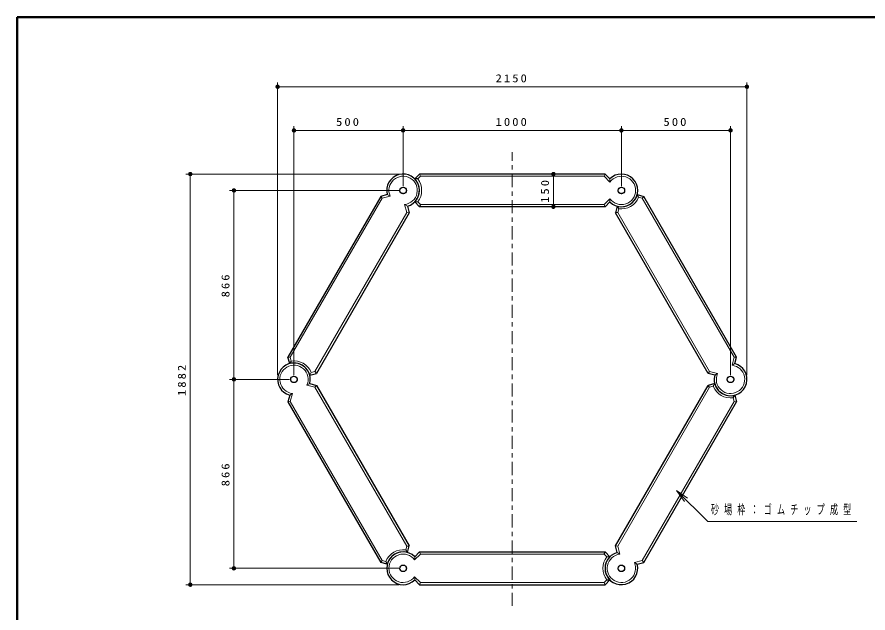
# Model space of a CAD drawing. Units: millimetres on the paper, with parts at other scales. Extents: x -385 to 0, y -12 to 267.
# Drawn here: x -385 to -190.1, y 130.4 to 267 of the extents above; entities that cross this region are included whole.
import ezdxf

# ---------------------------------------------------------------- set-up
doc = ezdxf.new("R2010")
doc.units = ezdxf.units.MM
doc.linetypes.add('USER1', pattern=[4.5, 2.5, -2])
doc.linetypes.add('USER2', pattern=[6, 3, -1, 1, -1])
doc.layers.add('1_20', color=131, linetype='Continuous', lineweight=13)
doc.layers.add('NAKAMURA図枠', color=7, linetype='Continuous', lineweight=13)
doc.styles.add('ＭＳ ゴシック', font='')
doc.styles.get('ＭＳ ゴシック').set_extended_font_data('MS Gothic')

# ---------------------------------------------------------------- blocks, each defined once
blk = doc.blocks.new('filled_dot')
at = {"color": 0, "linetype": 'Continuous', "lineweight": -2, "const_width": 1.25}
blk.add_lwpolyline([(-0.625, 0, 1), (0.625, 0, 1)], format="xyb", close=True, dxfattribs=at)

msp = doc.modelspace()

# ---------------------------------------------------------------- linework, layer by layer
at = {"layer": '1_20', "color": 7}
for p, q in [((-325.308, 184.964), (-325.308, 252.015)), ((-217.808, 184.964), (-217.808, 252.015)), ((-325.308, 251.015), (-217.808, 251.015)), ((-321.558, 184.964), (-321.558, 242.015)), ((-296.558, 228.265), (-296.558, 242.015)), ((-246.558, 228.265), (-246.558, 242.015)), ((-221.558, 184.964), (-221.558, 242.015)), ((-321.558, 241.015), (-296.558, 241.015)), ((-296.558, 241.015), (-246.558, 241.015)), ((-246.558, 241.015), (-221.558, 241.015)), ((-297.558, 231.015), (-346.308, 231.015)), ((-345.308, 136.912), (-345.308, 231.015)), ((-293.221, 229.896), (-292.601, 230.515)), ((-292.601, 230.515), (-292.808, 231.015)), ((-250.515, 230.515), (-292.601, 230.515)), ((-262.126, 231.015), (-262.126, 223.515)), ((-250.308, 231.015), (-250.515, 230.515)), ((-249.183, 229.182), (-250.515, 230.515)), ((-249.21, 229.916), (-249.183, 229.182)), ((-297.558, 227.265), (-336.308, 227.265)), ((-335.308, 183.964), (-335.308, 227.265)), ((-300.181, 226.294), (-299.531, 225.951)), ((-301.352, 225.463), (-322.394, 189.016)), ((-301.681, 225.892), (-301.352, 225.463)), ((-299.531, 225.951), (-301.352, 225.463)), ((-293.221, 224.634), (-293.907, 224.613)), ((-293.221, 224.634), (-292.601, 224.015)), ((-249.183, 225.348), (-250.515, 224.015)), ((-249.21, 224.613), (-249.183, 225.348)), ((-242.611, 225.69), (-241.765, 225.463)), ((-241.765, 225.463), (-241.436, 225.892)), ((-220.722, 189.016), (-241.765, 225.463)), ((-295.588, 223.643), (-296.21, 224.034)), ((-296.21, 224.034), (-295.722, 222.213)), ((-250.515, 224.015), (-292.601, 224.015)), ((-250.308, 223.515), (-250.515, 224.015)), ((-247.168, 223.059), (-247.529, 223.643)), ((-247.168, 223.059), (-247.394, 222.213)), ((-295.722, 222.213), (-316.765, 185.766)), ((-295.186, 222.142), (-295.722, 222.213)), ((-226.352, 185.766), (-247.394, 222.213)), ((-322.394, 189.016), (-322.931, 189.086)), ((-220.186, 189.086), (-220.722, 189.016)), ((-322.168, 188.17), (-322.394, 189.016)), ((-221.21, 187.195), (-220.722, 189.016)), ((-220.588, 187.586), (-221.21, 187.195)), ((-317.611, 185.539), (-317.936, 184.934)), ((-317.611, 185.539), (-316.765, 185.766)), ((-226.681, 185.336), (-226.352, 185.766)), ((-224.531, 185.278), (-226.352, 185.766)), ((-225.181, 184.934), (-224.531, 185.278)), ((-322.558, 183.964), (-336.308, 183.964)), ((-335.308, 140.662), (-335.308, 183.964)), ((-317.936, 182.993), (-318.586, 182.649)), ((-318.586, 182.649), (-316.765, 182.162)), ((-316.436, 182.591), (-316.765, 182.162)), ((-316.765, 182.162), (-295.722, 145.714)), ((-247.394, 145.714), (-226.352, 182.162)), ((-225.506, 182.388), (-226.352, 182.162)), ((-225.506, 182.388), (-225.181, 182.993)), ((-322.529, 180.341), (-321.907, 180.732)), ((-321.907, 180.732), (-322.394, 178.912)), ((-220.949, 179.757), (-220.722, 178.912)), ((-322.931, 178.841), (-322.394, 178.912)), ((-322.394, 178.912), (-301.352, 142.464)), ((-241.765, 142.464), (-220.722, 178.912)), ((-220.722, 178.912), (-220.186, 178.841)), ((-232.129, 156.013), (-233.897, 158.488)), ((-233.897, 158.488), (-231.422, 156.72)), ((-233.897, 158.488), (-231.776, 156.367)), ((-295.949, 144.868), (-295.722, 145.714)), ((-295.949, 144.868), (-295.588, 144.285)), ((-292.808, 144.412), (-292.601, 143.912)), ((-247.931, 145.785), (-247.394, 145.714)), ((-247.529, 144.285), (-246.907, 143.894)), ((-246.907, 143.894), (-247.394, 145.714)), ((-301.352, 142.464), (-301.681, 142.035)), ((-300.506, 142.238), (-301.352, 142.464)), ((-293.934, 142.579), (-292.601, 143.912)), ((-293.907, 143.314), (-293.934, 142.579)), ((-292.601, 143.912), (-250.515, 143.912)), ((-249.896, 143.293), (-250.515, 143.912)), ((-249.896, 143.293), (-249.21, 143.314)), ((-243.586, 141.976), (-241.765, 142.464)), ((-241.436, 142.035), (-241.765, 142.464)), ((-297.558, 140.662), (-336.308, 140.662)), ((-242.936, 141.633), (-243.586, 141.976)), ((-293.907, 138.011), (-293.934, 138.745)), ((-293.934, 138.745), (-292.601, 137.412)), ((-297.558, 136.912), (-346.308, 136.912)), ((-292.808, 136.912), (-292.601, 137.412)), ((-292.601, 137.412), (-250.515, 137.412)), ((-249.896, 138.032), (-250.515, 137.412)), ((-250.515, 137.412), (-250.308, 136.912))]:
    msp.add_line(p, q, dxfattribs=at)
at = {"layer": '1_20', "color": 7, "linetype": 'USER2'}
msp.add_line((-271.558, 132.043), (-271.558, 235.992), dxfattribs=at)
at = {"layer": '1_20', "color": 7, "lineweight": 25}
for p, q in [((-293.907, 229.916), (-292.808, 231.015)), ((-250.308, 231.015), (-292.808, 231.015)), ((-249.21, 229.916), (-250.308, 231.015)), ((-293.221, 229.896), (-293.907, 229.916)), ((-300.181, 226.294), (-301.681, 225.892)), ((-242.611, 225.69), (-242.936, 226.294)), ((-242.936, 226.294), (-241.436, 225.892)), ((-301.681, 225.892), (-322.931, 189.086)), ((-293.907, 224.613), (-292.808, 223.515)), ((-249.21, 224.613), (-250.308, 223.515)), ((-220.186, 189.086), (-241.436, 225.892)), ((-295.588, 223.643), (-295.186, 222.142)), ((-292.601, 224.015), (-292.808, 223.515)), ((-250.308, 223.515), (-292.808, 223.515)), ((-247.529, 223.643), (-247.931, 222.142)), ((-295.186, 222.142), (-316.436, 185.336)), ((-247.394, 222.213), (-247.931, 222.142)), ((-226.681, 185.336), (-247.931, 222.142)), ((-322.529, 187.586), (-322.931, 189.086)), ((-220.588, 187.586), (-220.186, 189.086)), ((-322.168, 188.17), (-322.529, 187.586)), ((-317.936, 184.934), (-316.436, 185.336)), ((-316.765, 185.766), (-316.436, 185.336)), ((-225.181, 184.934), (-226.681, 185.336)), ((-317.936, 182.993), (-316.436, 182.591)), ((-316.436, 182.591), (-295.186, 145.785)), ((-247.931, 145.785), (-226.681, 182.591)), ((-225.181, 182.993), (-226.681, 182.591)), ((-226.352, 182.162), (-226.681, 182.591)), ((-322.529, 180.341), (-322.931, 178.841)), ((-220.949, 179.757), (-220.588, 180.341)), ((-220.588, 180.341), (-220.186, 178.841)), ((-322.931, 178.841), (-301.681, 142.035)), ((-241.436, 142.035), (-220.186, 178.841)), ((-295.722, 145.714), (-295.186, 145.785)), ((-295.588, 144.285), (-295.186, 145.785)), ((-293.907, 143.314), (-292.808, 144.412)), ((-292.808, 144.412), (-250.308, 144.412)), ((-250.515, 143.912), (-250.308, 144.412)), ((-249.21, 143.314), (-250.308, 144.412)), ((-247.529, 144.285), (-247.931, 145.785)), ((-300.181, 141.633), (-301.681, 142.035)), ((-300.506, 142.238), (-300.181, 141.633)), ((-242.936, 141.633), (-241.436, 142.035)), ((-293.907, 138.011), (-292.808, 136.912)), ((-292.808, 136.912), (-250.308, 136.912)), ((-249.21, 138.011), (-250.308, 136.912)), ((-249.896, 138.032), (-249.21, 138.011))]:
    msp.add_line(p, q, dxfattribs=at)
at = {"layer": '1_20', "color": 7}
msp.add_lwpolyline([(-233.897, 158.488), (-226.794, 151.385), (-192.642, 151.385)], dxfattribs=at)
at = {"layer": '1_20', "color": 7, "linetype": 'USER1', "lineweight": 25}
for centre in [(-296.558, 227.265), (-246.558, 227.265), (-321.558, 183.964), (-221.558, 183.964), (-296.558, 140.662), (-246.558, 140.662)]:
    msp.add_circle(centre, 0.75, dxfattribs=at)
at = {"layer": '1_20', "color": 7, "lineweight": 25}
for centre in [(-296.558, 227.265), (-246.558, 227.265), (-321.558, 183.964), (-221.558, 183.964), (-296.558, 140.662), (-246.558, 140.662)]:
    msp.add_circle(centre, 0.75, dxfattribs=at)
for centre, start, end in [((-296.558, 227.265), 285, 195), ((-246.558, 227.265), 225, 135), ((-296.558, 227.265), 315, 45), ((-246.558, 227.265), 255, 345), ((-321.558, 183.964), 345, 255), ((-321.558, 183.964), 15, 105), ((-221.558, 183.964), 165, 75), ((-221.558, 183.964), 195, 285), ((-296.558, 140.662), 45, 315), ((-296.558, 140.662), 75, 165), ((-246.558, 140.662), 105, 15), ((-246.558, 140.662), 135, 225)]:
    msp.add_arc(centre, 3.75, start, end, dxfattribs=at)
at = {"layer": '1_20', "color": 7}
for centre, radius, start, end in [((-296.558, 227.265), 3.25, 276.15012, 203.84988), ((-246.558, 227.265), 3.25, 216.15012, 143.84988), ((-296.558, 227.265), 4.25, 321.75633, 38.24367), ((-246.558, 227.265), 4.25, 261.75633, 338.24367), ((-321.558, 183.964), 3.25, 336.15012, 263.84988), ((-321.558, 183.964), 4.25, 21.75633, 98.24367), ((-221.558, 183.964), 3.25, 156.15012, 83.84988), ((-221.558, 183.964), 4.25, 201.75633, 278.24367), ((-296.558, 140.662), 4.25, 81.75633, 158.24367), ((-296.558, 140.662), 3.25, 36.15012, 323.84988), ((-246.558, 140.662), 4.25, 141.75633, 218.24367), ((-246.558, 140.662), 3.25, 96.15012, 23.84988)]:
    msp.add_arc(centre, radius, start, end, dxfattribs=at)
at = {"layer": 'NAKAMURA図枠', "lineweight": 50}
for p, q in [((-385, 267), (-385, 0)), ((0, 267), (-385, 267))]:
    msp.add_line(p, q, dxfattribs=at)

# ---------------------------------------------------------------- block references
at = {"layer": '1_20', "color": 7, "xscale": 0.4, "yscale": 0.4}
for p in [(-325.308, 251.015), (-321.558, 241.015), (-296.558, 241.015), (-246.558, 241.015)]:
    msp.add_blockref('filled_dot', p, dxfattribs=at)
for p, rotation in [((-217.808, 251.015), 180), ((-296.558, 241.015), 180), ((-246.558, 241.015), 180), ((-221.558, 241.015), 180), ((-345.308, 231.015), 270), ((-262.126, 231.015), 270), ((-335.308, 227.265), 270), ((-262.126, 223.515), 90), ((-335.308, 183.964), 90), ((-335.308, 183.964), 270), ((-335.308, 140.662), 90), ((-345.308, 136.912), 90)]:
    msp.add_blockref('filled_dot', p, dxfattribs=dict(at, rotation=rotation))

# ---------------------------------------------------------------- texts
at = {"layer": '1_20', "color": 7, "style": 'ＭＳ ゴシック'}
for s, insert, char_height, attachment_point in [('\\T1.33;\\W1.15;2150', (-271.558, 252.015), 1.833, 8), ('\\T1.33;\\W1.15;500', (-309.058, 242.015), 1.833, 8), ('\\T1.33;\\W1.15;1000', (-271.558, 242.015), 1.833, 8), ('\\T1.33;\\W1.15;500', (-234.058, 242.015), 1.833, 8), ('\\T1.64;\\W0.6;砂場枠：ゴムチップ成型', (-226.059, 154.035), 2.199, 4)]:
    msp.add_mtext(s, dxfattribs=dict(at, insert=insert, char_height=char_height, attachment_point=attachment_point))
at = {"layer": '1_20', "color": 7, "char_height": 1.833, "attachment_point": 8, "rotation": 90, "style": 'ＭＳ ゴシック'}
for s, insert in [('\\T1.33;\\W1.15;150', (-263.126, 227.265)), ('\\T1.33;\\W1.15;866', (-336.308, 205.614)), ('\\T1.33;\\W1.15;1882', (-346.308, 183.964)), ('\\T1.33;\\W1.15;866', (-336.308, 162.313))]:
    msp.add_mtext(s, dxfattribs=dict(at, insert=insert))

doc.saveas('drawing.dxf')
